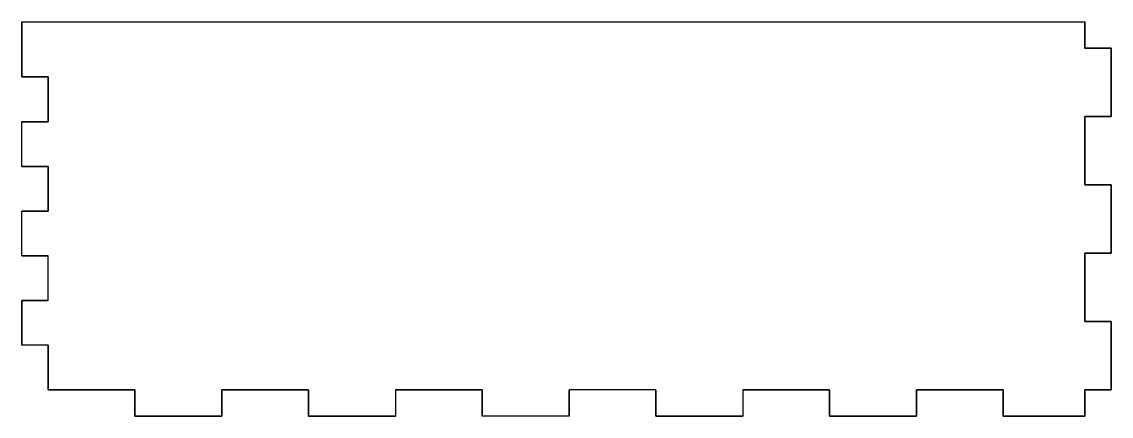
# Model space of a CAD drawing. Header units: millimetres. Extents: x -104 to 104, y -40 to 35.
import ezdxf

# ---------------------------------------------------------------- set-up
doc = ezdxf.new("R2010")
doc.units = ezdxf.units.MM
doc.layers.get('0').update_dxf_attribs({"linetype": 'CONTINUOUS'})

msp = doc.modelspace()

# ---------------------------------------------------------------- linework, layer by layer
for p, q in [((-103.5, 35), (-103.5, 24.5)), ((-103.5, 35), (98.5, 35)), ((98.5, 30), (98.5, 35)), ((103.5, 30), (98.5, 30)), ((103.5, 17), (103.5, 30)), ((-103.5, 24.5), (-98.5, 24.5)), ((-98.5, 24.5), (-98.5, 16)), ((98.5, 4), (98.5, 17)), ((98.5, 17), (103.5, 17)), ((-98.5, 16), (-103.5, 16)), ((-103.5, 7.5), (-103.5, 16)), ((-103.5, 7.5), (-98.5, 7.5)), ((-98.5, 7.5), (-98.5, -1)), ((103.5, 4), (98.5, 4)), ((103.5, -9), (103.5, 4)), ((-98.5, -1), (-103.5, -1)), ((-103.5, -9.5), (-103.5, -1)), ((-103.5, -9.5), (-98.5, -9.5)), ((-98.5, -18), (-98.5, -9.5)), ((98.5, -22), (98.5, -9)), ((98.5, -9), (103.5, -9)), ((-98.5, -18), (-103.5, -18)), ((-103.5, -18), (-103.5, -26.5)), ((103.5, -22), (98.5, -22)), ((103.5, -35), (103.5, -22)), ((-98.5, -26.5), (-103.5, -26.5)), ((-98.5, -26.5), (-98.5, -35)), ((-98.5, -35), (-82, -35)), ((-82, -35), (-82, -40)), ((-65.5, -40), (-65.5, -35)), ((-65.5, -35), (-49, -35)), ((-49, -35), (-49, -40)), ((-32.5, -35), (-32.5, -40)), ((-32.5, -35), (-16, -35)), ((-16, -35), (-16, -40)), ((0.5, -40), (0.5, -35)), ((17, -35), (0.5, -35)), ((17, -35), (17, -40)), ((33.5, -35), (33.5, -40)), ((33.5, -35), (50, -35)), ((50, -35), (50, -40)), ((66.5, -40), (66.5, -35)), ((66.5, -35), (83, -35)), ((83, -35), (83, -40)), ((98.5, -40), (98.5, -35)), ((98.5, -35), (103.5, -35)), ((-82, -40), (-65.5, -40)), ((-49, -40), (-32.5, -40)), ((0.5, -40), (-16, -40)), ((17, -40), (33.5, -40)), ((50, -40), (66.5, -40)), ((83, -40), (98.5, -40))]:
    msp.add_line(p, q)
msp.add_lwpolyline([(-103.5, 35), (98.5, 35), (98.5, 30), (103.5, 30), (103.5, 17), (98.5, 17), (98.5, 4), (103.5, 4), (103.5, -9), (98.5, -9), (98.5, -22), (103.5, -22), (103.5, -35), (98.5, -35), (98.5, -40), (83, -40), (83, -35), (66.5, -35), (66.5, -40), (50, -40), (50, -35), (33.5, -35), (33.5, -40), (17, -40), (17, -35), (0.5, -35), (0.5, -40), (-16, -40), (-16, -35), (-32.5, -35), (-32.5, -40), (-49, -40), (-49, -35), (-65.5, -35), (-65.5, -40), (-82, -40), (-82, -35), (-98.5, -35), (-98.5, -26.5), (-103.5, -26.5), (-103.5, -18), (-98.5, -18), (-98.5, -9.5), (-103.5, -9.5), (-103.5, -1), (-98.5, -1), (-98.5, 7.5), (-103.5, 7.5), (-103.5, 16), (-98.5, 16), (-98.5, 24.5), (-103.5, 24.5)], close=True)

doc.saveas('drawing.dxf')
